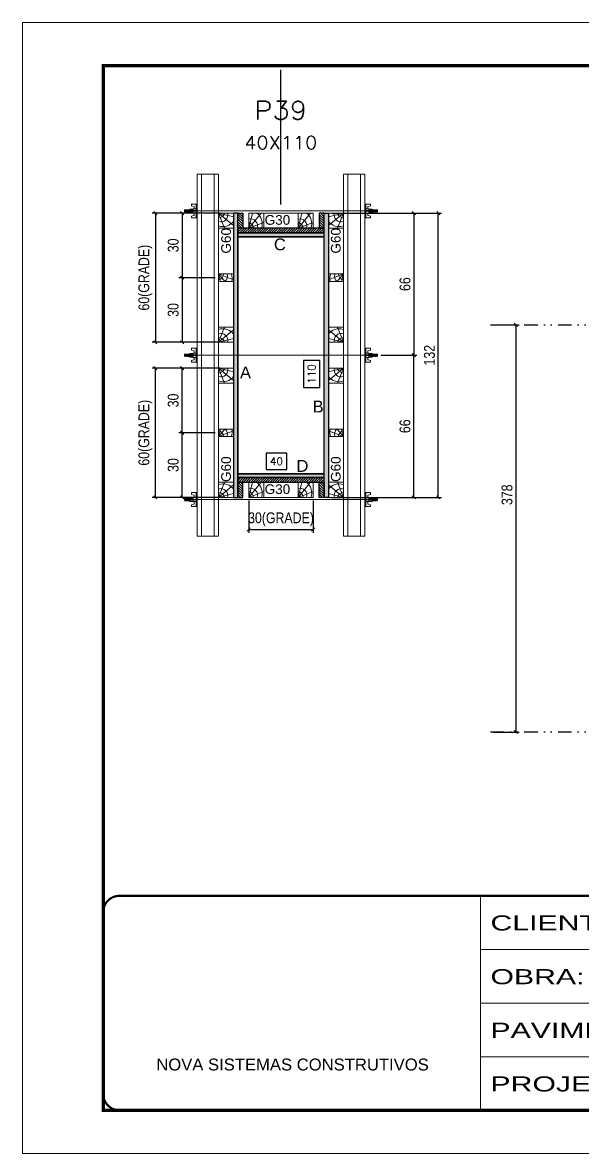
# Model space of a CAD drawing. Extents: x 2949 to 9203, y -16089 to 12527.
# Drawn here: x 2949 to 3469, y 2288 to 3338 of the extents above; entities that cross this region are included whole.
import ezdxf
from ezdxf.enums import TextEntityAlignment as Align

# ---------------------------------------------------------------- set-up
doc = ezdxf.new("R2010")
doc.units = 0
for name, pattern in [('CONTINUO', [0]), ('DASHED', [0.75, 0.5, -0.25]), ('DIVIDE2', [0.625, 0.25, -0.125, 0, -0.125, 0, -0.125]), ('HIDDEN', [0.375, 0.25, -0.125])]:
    doc.linetypes.add(name, pattern=pattern)
for name, color, linetype in [('CHAPA', 1, 'Continuous'), ('COTA', 241, 'Continuous'), ('cotas', 4, 'Continuous'), ('MEIO_PONT', 93, 'Continuous'), ('Nível', 160, 'Continuous'), ('Painéis', 200, 'Continuous'), ('SARRAFO', 251, 'Continuous'), ('Texto de Titulo', 7, 'Continuous'), ('Texto Qtd Sarr', 242, 'Continuous'), ('TEXTO_GERAL', 7, 'Continuous')]:
    doc.layers.add(name, color=color, linetype=linetype)
for name, color, linetype, lineweight in [('Folhas', 255, 'Continuous', 9), ('Hachura', 251, 'Continuous', 9), ('Madeira', 126, 'Continuous', 18), ('Perfil Metálico', 224, 'Continuous', 18), ('SARRAFO DE PRESSAO', 251, 'DASHED', 9), ('Texto Seção', 7, 'Continuous', 15)]:
    doc.layers.add(name, color=color, linetype=linetype, lineweight=lineweight)
doc.styles.add('ARIAL', font='arial.ttf')
doc.styles.add('COTA TECNICA', font='techl___.ttf', dxfattribs={"height": 10})
doc.styles.add('COTA TECNICA 2X', font='techl___.ttf', dxfattribs={"height": 10})
doc.styles.add('ROMANS', font='romans.shx')
doc.styles.add('SANSSERIF', font='sas_____.pfb')
doc.styles.add('Tecnologia', font='')
doc.styles.get('Tecnologia').set_extended_font_data('Forgotten Futurist')
doc.dimstyles.new('PAINEL', dxfattribs={"dimtxt": 10, "dimasz": 3, "dimexe": 3, "dimexo": 3, "dimgap": 3, "dimtad": 1, "dimdec": 1, "dimzin": 12, "dimdsep": 46, "dimtxsty": 'COTA TECNICA', "dimblk1": 'OBLIQUE', "dimblk2": 'OBLIQUE', "dimsah": 1, "dimcen": 0.9, "dimclrd": 4, "dimclre": 4, "dimclrt": 240, "dimadec": 1, "dimazin": 3, "dimtfac": 1, "dimtdec": 1, "dimtmove": 0, "dimatfit": 3, "dimfxl": 1, "dimtolj": 1, "dimtzin": 12, "dimarcsym": 0})
doc.dimstyles.new('SECAO PILAR', dxfattribs={"dimtxt": 10, "dimasz": 3, "dimexe": 3, "dimexo": 3, "dimgap": 3, "dimtad": 1, "dimdec": 1, "dimlfac": 0.5, "dimzin": 12, "dimdsep": 46, "dimtxsty": 'COTA TECNICA 2X', "dimblk1": 'OBLIQUE', "dimblk2": 'OBLIQUE', "dimsah": 1, "dimcen": 0.9, "dimclrd": 256, "dimclre": 256, "dimclrt": 256, "dimadec": 1, "dimazin": 3, "dimtfac": 1, "dimtdec": 1, "dimtmove": 0, "dimatfit": 3, "dimfxl": 1, "dimtolj": 1, "dimtzin": 12, "dimarcsym": 0})
doc.dimstyles.new('SECÇÃO 2', dxfattribs={"dimtxt": 7, "dimasz": 6, "dimexe": 0.18, "dimexo": 2, "dimgap": -4, "dimtad": 3, "dimdec": 1, "dimlfac": 0.5, "dimzin": 12, "dimdsep": 46, "dimtxsty": 'ROMANS', "dimblk": 'ARCHTICK', "dimcen": 0.09, "dimse1": 1, "dimse2": 1, "dimsd1": 1, "dimsd2": 1, "dimclrd": 180, "dimclre": 5, "dimclrt": 1, "dimadec": 0, "dimazin": 3, "dimtfac": 1, "dimtdec": 1, "dimtofl": 0, "dimtmove": 0, "dimatfit": 3, "dimldrblk": 'ARCHTICK', "dimfxl": 1, "dimtolj": 1, "dimtzin": 0, "dimarcsym": 0})

# ---------------------------------------------------------------- blocks, each defined once
blk = doc.blocks.new('9999999999')
at = {"color": 30, "linetype": 'CONTINUO'}
for p, q in [((98564.6, 34230.2), (98564.6, 34429.4)), ((98564.6, 34379.6), (99584, 34379.6)), ((98564.6, 34329.8), (99488, 34329.8)), ((98564.6, 34280), (99488, 34280))]:
    blk.add_line(p, q, dxfattribs=at)
at = {"color": 30, "linetype": 'CONTINUO', "const_width": 2}
blk.add_lwpolyline([(99584, 34230.2), (99584, 34414.4, 0.414214), (99569, 34429.4), (98229, 34429.4, 0.414214), (98214, 34414.4), (98214, 34245.2, 0.414214), (98229, 34230.2), (99584, 34230.2)], format="xyb", dxfattribs=at)
at = {"layer": 'Folhas'}
blk.add_lwpolyline([(98139, 34190.2), (99624, 34190.2), (99624, 35240.2), (98139, 35240.2)], close=True, dxfattribs=at)
at = {"layer": 'Folhas', "color": 30, "const_width": 3}
blk.add_lwpolyline([(98214, 34230.2), (99584, 34230.2), (99584, 35200.2), (98214, 35200.2)], close=True, dxfattribs=at)
at = {"color": 7, "linetype": 'Continuous', "ltscale": 5, "style": 'ARIAL'}
blk.add_text('NOVA SISTEMAS CONSTRUTIVOS', height=11.059, dxfattribs=at).set_placement((98263.2, 34267.2))
at = {"layer": 'Folhas', "color": 7, "style": 'Tecnologia', "width": 1.5}
for s, p in [('CLIENTE:', (98573.7, 34397.2)), ('OBRA:', (98573.7, 34347.3)), ('PAVIMENTO:', (98573.7, 34297.5)), ('PROJETO:', (98573.7, 34247.7))]:
    blk.add_text(s, height=14, dxfattribs=at).set_placement(p)
blk = doc.blocks.new('_Oblique')
at = {"color": 0, "linetype": 'ByBlock', "lineweight": -2}
blk.add_line((-0.5, -0.5), (0.5, 0.5), dxfattribs=at)
blk = doc.blocks.new('*D1110')
at = {"layer": 'cotas', "color": 4, "linetype": 'ByBlock', "lineweight": -2, "transparency": 16777216}
for p, q in [((3386.7, 3057.4), (3410.4, 3057.4)), ((3407.4, 3057.4), (3407.4, 2679.4)), ((3386.7, 2679.4), (3410.4, 2679.4))]:
    blk.add_line(p, q, dxfattribs=at)
at = {"layer": 'Defpoints', "color": 0, "linetype": 'ByBlock', "transparency": 16777216}
for p in [(3383.7, 3057.4), (3383.7, 2679.4), (3407.4, 2679.4)]:
    blk.add_point(p, dxfattribs=at)
at = {"layer": 'cotas', "color": 4, "linetype": 'ByBlock', "lineweight": -2, "transparency": 16777216, "xscale": 3, "yscale": 3, "zscale": 3}
for p, rotation in [((3407.4, 3057.4), 90), ((3407.4, 2679.4), 270)]:
    blk.add_blockref('_Oblique', p, dxfattribs=dict(at, rotation=rotation))
at = {"layer": 'cotas', "color": 240, "linetype": 'ByBlock', "transparency": 16777216, "insert": (3399.2, 2899.7), "char_height": 10, "attachment_point": 5, "rotation": 90, "style": 'COTA TECNICA'}
blk.add_mtext('\\A1;378', dxfattribs=at)
blk = doc.blocks.new('titulo1')
at = {"layer": 'Defpoints', "color": 252, "linetype": 'HIDDEN', "ltscale": 2}
blk.add_line((0, 0), (0, 125), dxfattribs=at)
at = {"layer": 'Defpoints', "style": 'ROMANS', "oblique": 15}
blk.add_attdef('FOLHA', text='', height=10, dxfattribs=at).set_placement((0, 15.6), align=Align.MIDDLE_CENTER)
at = {"layer": 'Texto Qtd Sarr', "color": 3, "style": 'ROMANS', "oblique": 15}
for tag, height, p in [('TITULO', 17, (0, 71.4)), ('SEÇÃO', 12, (0, 41.5))]:
    blk.add_attdef(tag, text='', height=height, dxfattribs=at).set_placement(p, align=Align.MIDDLE_CENTER)
blk = doc.blocks.new('*D1092')
at = {"layer": 'COTA', "color": 180, "lineweight": -2, "transparency": 16777216}
for p, q in [((3225.1, 3024.4), (3210.1, 3024.4)), ((3210.1, 3024.4), (3210.1, 2999.4)), ((3225.1, 2999.4), (3225.1, 3024.4)), ((3210.1, 2999.4), (3225.1, 2999.4))]:
    blk.add_line(p, q, dxfattribs=at)
at = {"layer": 'Defpoints', "color": 0, "transparency": 16777216}
for p in [(3229.1, 3139.3), (3229.1, 3139.3), (3229.1, 2919.3)]:
    blk.add_point(p, dxfattribs=at)
at = {"layer": 'COTA', "color": 1, "transparency": 16777216, "insert": (3217.6, 3011.9), "char_height": 7, "attachment_point": 5, "rotation": 90, "style": 'ROMANS'}
blk.add_mtext('\\A1;110', dxfattribs=at)
blk = doc.blocks.new('_ArchTick')
at = {"color": 0, "linetype": 'ByBlock', "const_width": 0.15}
blk.add_lwpolyline([(-0.5, -0.5), (0.5, 0.5)], dxfattribs=at)
blk = doc.blocks.new('*D1093')
at = {"layer": 'COTA', "lineweight": -2, "transparency": 16777216}
for p, q in [((3236.1, 3161.3), (3338.3, 3161.3)), ((3335.3, 2897.3), (3335.3, 3161.3)), ((3236.1, 2897.3), (3338.3, 2897.3))]:
    blk.add_line(p, q, dxfattribs=at)
at = {"layer": 'Defpoints', "color": 0, "transparency": 16777216}
for p in [(3233.1, 3161.3), (3335.3, 3161.3), (3233.1, 2897.3)]:
    blk.add_point(p, dxfattribs=at)
at = {"layer": 'COTA', "lineweight": -2, "transparency": 16777216, "xscale": 3, "yscale": 3, "zscale": 3}
for p, rotation in [((3335.3, 3161.3), 90), ((3335.3, 2897.3), 270)]:
    blk.add_blockref('_Oblique', p, dxfattribs=dict(at, rotation=rotation))
at = {"layer": 'COTA', "transparency": 16777216, "insert": (3327.1, 3029.3), "char_height": 10, "attachment_point": 5, "rotation": 90, "style": 'COTA TECNICA 2X'}
blk.add_mtext('\\A1;132', dxfattribs=at)
blk = doc.blocks.new('*D1094')
at = {"layer": 'COTA', "lineweight": -2, "transparency": 16777216}
for p, q in [((3281.9, 3029.3), (3315.5, 3029.3)), ((3312.5, 2897.3), (3312.5, 3029.3)), ((3270.1, 2897.3), (3315.5, 2897.3))]:
    blk.add_line(p, q, dxfattribs=at)
at = {"layer": 'Defpoints', "color": 0, "transparency": 16777216}
for p in [(3278.9, 3029.3), (3312.5, 3029.3), (3267.1, 2897.3)]:
    blk.add_point(p, dxfattribs=at)
at = {"layer": 'COTA', "lineweight": -2, "transparency": 16777216, "xscale": 3, "yscale": 3, "zscale": 3}
for p, rotation in [((3312.5, 3029.3), 90), ((3312.5, 2897.3), 270)]:
    blk.add_blockref('_Oblique', p, dxfattribs=dict(at, rotation=rotation))
at = {"layer": 'COTA', "transparency": 16777216, "insert": (3304.4, 2963.3), "char_height": 10, "attachment_point": 5, "rotation": 90, "style": 'COTA TECNICA 2X'}
blk.add_mtext('\\A1;66', dxfattribs=at)
blk = doc.blocks.new('*D1095')
at = {"layer": 'COTA', "lineweight": -2, "transparency": 16777216}
for p, q in [((3270.1, 3161.3), (3315.5, 3161.3)), ((3312.5, 3161.3), (3312.5, 3029.3)), ((3281.9, 3029.3), (3315.5, 3029.3))]:
    blk.add_line(p, q, dxfattribs=at)
at = {"layer": 'Defpoints', "color": 0, "transparency": 16777216}
for p in [(3267.1, 3161.3), (3278.9, 3029.3), (3312.5, 3029.3)]:
    blk.add_point(p, dxfattribs=at)
at = {"layer": 'COTA', "lineweight": -2, "transparency": 16777216, "xscale": 3, "yscale": 3, "zscale": 3}
for p, rotation in [((3312.5, 3161.3), 90), ((3312.5, 3029.3), 270)]:
    blk.add_blockref('_Oblique', p, dxfattribs=dict(at, rotation=rotation))
at = {"layer": 'COTA', "transparency": 16777216, "insert": (3304.4, 3095.3), "char_height": 10, "attachment_point": 5, "rotation": 90, "style": 'COTA TECNICA 2X'}
blk.add_mtext('\\A1;66', dxfattribs=at)
blk = doc.blocks.new('*D1096')
at = {"layer": 'COTA', "color": 180, "lineweight": -2, "transparency": 16777216}
for p, q in [((3194.6, 2938.3), (3175.3, 2938.3)), ((3175.3, 2938.3), (3175.3, 2923.3)), ((3194.6, 2923.3), (3194.6, 2938.3)), ((3175.3, 2923.3), (3194.6, 2923.3))]:
    blk.add_line(p, q, dxfattribs=at)
at = {"layer": 'Defpoints', "color": 0, "transparency": 16777216}
for p in [(3149.1, 2919.3), (3149.1, 2919.3), (3229.1, 2919.3)]:
    blk.add_point(p, dxfattribs=at)
at = {"layer": 'COTA', "color": 1, "transparency": 16777216, "insert": (3184.9, 2930.8), "char_height": 7, "attachment_point": 5, "style": 'ROMANS'}
blk.add_mtext('\\A1;40', dxfattribs=at)
blk = doc.blocks.new('C')
at = {"layer": 'Hachura', "color": 0}
for p, q in [((0, 3.22), (0, -3.22)), ((0.45, 3.22), (0, 3.22)), ((0.46, 3.16), (0, 3.16)), ((0.46, 3.05), (0, 3.05)), ((0.46, 2.88), (0, 2.88)), ((0, 2.75), (0, -1.16)), ((0.46, 2.65), (0, 2.65)), ((0.46, 2.23), (0, 2.23)), ((0.46, 1.51), (0, 1.51)), ((0.39, 0.49), (0.17, 0.49)), ((0.45, -3.23), (0.45, 3.22)), ((0.45, 3.22), (2.58, 3.22)), ((1.74, 0.97), (0.45, 0.97)), ((1.45, 0.1), (0.45, 0.1)), ((1.35, 1.94), (1.35, 0.96)), ((2.58, 2.39), (1.47, 2.09)), ((1.74, -0.97), (1.74, 0.97)), ((1.74, 0.97), (1.74, 0.84)), ((1.74, 0.97), (1.74, 0.84)), ((1.74, 0.84), (3.35, 0.84)), ((3.35, 0.45), (1.74, 0.45)), ((2.58, 3.22), (2.58, 2.39)), ((3.32, 0.84), (3.32, -0.84)), ((3.35, 0.84), (3.35, -0.84)), ((3.68, 0.45), (3.35, 0.45)), ((3.84, -0.52), (3.35, 0.45)), ((3.35, 0.06), (3.67, -0.57)), ((3.68, 0.45), (4.16, -0.52)), ((3.72, 0.5), (4.25, -0.57)), ((4.37, -0.55), (3.83, 0.53)), ((4.15, 0.45), (3.93, 0.45)), ((4.42, -0.52), (3.93, 0.45)), ((4.15, 0.45), (4.26, 0.45)), ((4.26, 0.45), (4.74, -0.52)), ((4.3, 0.5), (4.83, -0.57)), ((4.95, -0.55), (4.41, 0.53)), ((4.51, 0.45), (4.84, 0.45)), ((5, -0.52), (4.51, 0.45)), ((4.84, 0.45), (5.32, -0.52)), ((4.88, 0.5), (5.41, -0.57)), ((5.53, -0.55), (4.99, 0.53)), ((5.58, -0.52), (5.09, 0.45)), ((5.42, 0.45), (5.09, 0.45)), ((5.58, -0.52), (5.09, 0.45)), ((5.42, 0.45), (5.74, -0.19)), ((5.46, 0.5), (5.74, -0.07)), ((5.74, 0.19), (5.57, 0.53)), ((5.74, 0.32), (5.68, 0.45)), ((5.68, 0.45), (5.74, 0.45)), ((5.74, 0.45), (5.9, 0.29)), ((5.74, 0.45), (5.74, -0.52)), ((5.9, -0.36), (5.9, 0.29)), ((0.45, 0), (0, 0)), ((0.46, -1.52), (0, -1.52)), ((0.46, -2.23), (0, -2.23)), ((0.46, -2.65), (0, -2.65)), ((0.46, -2.88), (0, -2.88)), ((0.46, -3.05), (0, -3.05)), ((0.46, -3.16), (0, -3.16)), ((0, -3.22), (2.57, -3.22)), ((0.08, -0.48), (0.29, -0.48)), ((0.29, -0.48), (0.4, -0.48)), ((0.45, 0), (0.45, -0.97)), ((0.45, -0.16), (1.45, -0.16)), ((0.45, -0.65), (0.45, -0.32)), ((0.45, -3.23), (0.45, -0.65)), ((0.45, -0.97), (1.74, -0.97)), ((1.35, -1.94), (1.35, -0.97)), ((2.58, -2.39), (1.47, -2.1)), ((3.35, -0.32), (1.74, -0.32)), ((3.35, -0.84), (1.74, -0.84)), ((2.58, -3.23), (2.58, -2.39)), ((3.35, -0.07), (3.58, -0.52)), ((3.35, -0.52), (3.58, -0.52)), ((3.84, -0.52), (4.16, -0.52)), ((4.42, -0.52), (4.74, -0.52)), ((4.63, -0.52), (4.74, -0.52)), ((5, -0.52), (5.32, -0.52)), ((5.58, -0.52), (5.74, -0.52)), ((5.74, -0.52), (5.9, -0.36)), ((5.74, -0.52), (5.74, -0.52))]:
    blk.add_line(p, q, dxfattribs=at)
for centre, radius, start, end in [((1.52, 1.94), 0.161, 104.7436, 180), ((1.44, -0.03), 0.129, 272.695, 87.305), ((3.81, 0.39), 0.143, 25.5688, 154.4312), ((4.39, 0.39), 0.143, 25.5688, 154.4312), ((4.97, 0.39), 0.143, 25.5688, 154.4312), ((5.55, 0.39), 0.143, 25.5688, 154.4312), ((0.17, -0.37), 0.174, 221.744, 317.8592), ((1.52, -1.94), 0.161, 180, 255.2564), ((3.71, -0.4), 0.174, 222.1408, 318.256), ((4.29, -0.4), 0.174, 222.1408, 318.256), ((4.87, -0.4), 0.174, 222.1408, 318.256), ((5.45, -0.4), 0.174, 222.1408, 318.256), ((5.61, -0.4), 0.174, 317.8592, 318.256)]:
    blk.add_arc(centre, radius, start, end, dxfattribs=at)
blk = doc.blocks.new('PONTALETE')
at = {"layer": 'Madeira'}
for q in [(2.71, 7), (7, 5.76), (7, 1.74)]:
    blk.add_line((0, 0), q, dxfattribs=at)
blk.add_lwpolyline([(0, 0), (7, 0), (7, 7), (0, 7)], close=True, dxfattribs=at)
for centre, radius, start, end in [((2.04, 0.06), 6.23, 37.2818, 109.0913), ((1.09, 0.9), 3.19, 343.603, 109.9847), ((-0.21, -0.78), 3.09, 14.6322, 86.0383)]:
    blk.add_arc(centre, radius, start, end, dxfattribs=at)
blk = doc.blocks.new('*D1097')
at = {"layer": 'COTA', "lineweight": -2, "transparency": 16777216}
for p, q in [((3132.5, 3017.3), (3069.4, 3017.3)), ((3072.4, 2897.3), (3072.4, 3017.3)), ((3132.5, 2897.3), (3069.4, 2897.3))]:
    blk.add_line(p, q, dxfattribs=at)
at = {"layer": 'Defpoints', "color": 0, "transparency": 16777216}
for p in [(3072.4, 3017.3), (3135.5, 3017.3), (3135.5, 2897.3)]:
    blk.add_point(p, dxfattribs=at)
at = {"layer": 'COTA', "lineweight": -2, "transparency": 16777216, "xscale": 3, "yscale": 3, "zscale": 3}
for p, rotation in [((3072.4, 3017.3), 90), ((3072.4, 2897.3), 270)]:
    blk.add_blockref('_Oblique', p, dxfattribs=dict(at, rotation=rotation))
at = {"layer": 'COTA', "transparency": 16777216, "insert": (3063.2, 2957.3), "char_height": 10, "attachment_point": 5, "rotation": 90, "style": 'COTA TECNICA 2X'}
blk.add_mtext('\\A1;60(GRADE)', dxfattribs=at)
blk = doc.blocks.new('*D1105')
at = {"layer": 'COTA', "lineweight": -2, "transparency": 16777216}
for p, q in [((3159.1, 2894.3), (3159.1, 2864.5)), ((3219.1, 2894.3), (3219.1, 2864.5)), ((3159.1, 2867.5), (3219.1, 2867.5))]:
    blk.add_line(p, q, dxfattribs=at)
at = {"layer": 'Defpoints', "color": 0, "transparency": 16777216}
for p in [(3159.1, 2897.3), (3219.1, 2897.3), (3219.1, 2867.5)]:
    blk.add_point(p, dxfattribs=at)
at = {"layer": 'COTA', "lineweight": -2, "transparency": 16777216, "xscale": 3, "yscale": 3, "zscale": 3, "rotation": 180}
blk.add_blockref('_Oblique', (3159.1, 2867.5), dxfattribs=at)
at = {"layer": 'COTA', "lineweight": -2, "transparency": 16777216, "xscale": 3, "yscale": 3, "zscale": 3}
blk.add_blockref('_Oblique', (3219.1, 2867.5), dxfattribs=at)
at = {"layer": 'COTA', "transparency": 16777216, "insert": (3189.1, 2876.8), "char_height": 10, "attachment_point": 5, "style": 'COTA TECNICA 2X'}
blk.add_mtext('\\A1;30(GRADE)', dxfattribs=at)
blk = doc.blocks.new('MEIO PONTALETE')
at = {"layer": 'Madeira'}
for q in [(2.71, 7), (3.5, 2.88), (3.5, 0.87)]:
    blk.add_line((0, 0), q, dxfattribs=at)
blk.add_lwpolyline([(0, 0), (3.5, 0), (3.5, 7), (0, 7)], close=True, dxfattribs=at)
for centre, radius, start, end in [((2.04, 0.06), 6.23, 76.4499, 109.0913), ((1.09, 0.9), 3.19, 40.9063, 109.9847), ((-0.21, -0.78), 3.09, 14.6322, 86.0383)]:
    blk.add_arc(centre, radius, start, end, dxfattribs=at)
blk = doc.blocks.new('*D1106')
at = {"layer": 'COTA', "lineweight": -2, "transparency": 16777216}
for p, q in [((3128.1, 2957.3), (3094.3, 2957.3)), ((3097.3, 2897.3), (3097.3, 2957.3)), ((3128.1, 2897.3), (3094.3, 2897.3))]:
    blk.add_line(p, q, dxfattribs=at)
at = {"layer": 'Defpoints', "color": 0, "transparency": 16777216}
for p in [(3097.3, 2957.3), (3131.1, 2957.3), (3131.1, 2897.3)]:
    blk.add_point(p, dxfattribs=at)
at = {"layer": 'COTA', "lineweight": -2, "transparency": 16777216, "xscale": 3, "yscale": 3, "zscale": 3}
for p, rotation in [((3097.3, 2957.3), 90), ((3097.3, 2897.3), 270)]:
    blk.add_blockref('_Oblique', p, dxfattribs=dict(at, rotation=rotation))
at = {"layer": 'COTA', "transparency": 16777216, "insert": (3089, 2927.3), "char_height": 10, "attachment_point": 5, "rotation": 90, "style": 'COTA TECNICA 2X'}
blk.add_mtext('\\A1;30', dxfattribs=at)
blk = doc.blocks.new('*D1107')
at = {"layer": 'COTA', "lineweight": -2, "transparency": 16777216}
for p, q in [((3128.1, 3017.3), (3094.3, 3017.3)), ((3097.3, 2957.3), (3097.3, 3017.3)), ((3128.1, 2957.3), (3094.3, 2957.3))]:
    blk.add_line(p, q, dxfattribs=at)
at = {"layer": 'Defpoints', "color": 0, "transparency": 16777216}
for p in [(3097.3, 3017.3), (3131.1, 3017.3), (3131.1, 2957.3)]:
    blk.add_point(p, dxfattribs=at)
at = {"layer": 'COTA', "lineweight": -2, "transparency": 16777216, "xscale": 3, "yscale": 3, "zscale": 3}
for p, rotation in [((3097.3, 3017.3), 90), ((3097.3, 2957.3), 270)]:
    blk.add_blockref('_Oblique', p, dxfattribs=dict(at, rotation=rotation))
at = {"layer": 'COTA', "transparency": 16777216, "insert": (3089, 2987.3), "char_height": 10, "attachment_point": 5, "rotation": 90, "style": 'COTA TECNICA 2X'}
blk.add_mtext('\\A1;30', dxfattribs=at)
blk = doc.blocks.new('*D1098')
at = {"layer": 'COTA', "lineweight": -2, "transparency": 16777216}
for p, q in [((3132.5, 3161.3), (3069.4, 3161.3)), ((3072.4, 3161.3), (3072.4, 3041.3)), ((3132.5, 3041.3), (3069.4, 3041.3))]:
    blk.add_line(p, q, dxfattribs=at)
at = {"layer": 'Defpoints', "color": 0, "transparency": 16777216}
for p in [(3135.5, 3161.3), (3072.4, 3041.3), (3135.5, 3041.3)]:
    blk.add_point(p, dxfattribs=at)
at = {"layer": 'COTA', "lineweight": -2, "transparency": 16777216, "xscale": 3, "yscale": 3, "zscale": 3}
for p, rotation in [((3072.4, 3161.3), 90), ((3072.4, 3041.3), 270)]:
    blk.add_blockref('_Oblique', p, dxfattribs=dict(at, rotation=rotation))
at = {"layer": 'COTA', "transparency": 16777216, "insert": (3063.2, 3101.3), "char_height": 10, "attachment_point": 5, "rotation": 90, "style": 'COTA TECNICA 2X'}
blk.add_mtext('\\A1;60(GRADE)', dxfattribs=at)
blk = doc.blocks.new('*D1108')
at = {"layer": 'COTA', "lineweight": -2, "transparency": 16777216}
for p, q in [((3128.1, 3161.3), (3094.3, 3161.3)), ((3097.3, 3161.3), (3097.3, 3101.3)), ((3128.1, 3101.3), (3094.3, 3101.3))]:
    blk.add_line(p, q, dxfattribs=at)
at = {"layer": 'Defpoints', "color": 0, "transparency": 16777216}
for p in [(3131.1, 3161.3), (3097.3, 3101.3), (3131.1, 3101.3)]:
    blk.add_point(p, dxfattribs=at)
at = {"layer": 'COTA', "lineweight": -2, "transparency": 16777216, "xscale": 3, "yscale": 3, "zscale": 3}
for p, rotation in [((3097.3, 3161.3), 90), ((3097.3, 3101.3), 270)]:
    blk.add_blockref('_Oblique', p, dxfattribs=dict(at, rotation=rotation))
at = {"layer": 'COTA', "transparency": 16777216, "insert": (3089, 3131.3), "char_height": 10, "attachment_point": 5, "rotation": 90, "style": 'COTA TECNICA 2X'}
blk.add_mtext('\\A1;30', dxfattribs=at)
blk = doc.blocks.new('*D1109')
at = {"layer": 'COTA', "lineweight": -2, "transparency": 16777216}
for p, q in [((3128.1, 3101.3), (3094.3, 3101.3)), ((3097.3, 3101.3), (3097.3, 3041.3)), ((3128.1, 3041.3), (3094.3, 3041.3))]:
    blk.add_line(p, q, dxfattribs=at)
at = {"layer": 'Defpoints', "color": 0, "transparency": 16777216}
for p in [(3131.1, 3101.3), (3097.3, 3041.3), (3131.1, 3041.3)]:
    blk.add_point(p, dxfattribs=at)
at = {"layer": 'COTA', "lineweight": -2, "transparency": 16777216, "xscale": 3, "yscale": 3, "zscale": 3}
for p, rotation in [((3097.3, 3101.3), 90), ((3097.3, 3041.3), 270)]:
    blk.add_blockref('_Oblique', p, dxfattribs=dict(at, rotation=rotation))
at = {"layer": 'COTA', "transparency": 16777216, "insert": (3089, 3071.3), "char_height": 10, "attachment_point": 5, "rotation": 90, "style": 'COTA TECNICA 2X'}
blk.add_mtext('\\A1;30', dxfattribs=at)

msp = doc.modelspace()

# ---------------------------------------------------------------- hatches: boundary and pattern name
at = {"layer": 'Hachura'}
h = msp.add_hatch(color=256, dxfattribs=at)
h.dxf.hatch_style = 1
h.paths.add_polyline_path([(3149.12, 3161.26), (3145.12, 3161.26), (3145.12, 2897.26), (3149.12, 2897.26)])
h = msp.add_hatch(color=256, dxfattribs=at)
h.dxf.hatch_style = 1
h.paths.add_polyline_path([(3149.12, 3161.26), (3145.12, 3161.26), (3145.12, 2897.26), (3149.12, 2897.26)])
h = msp.add_hatch(dxfattribs=at)
h.set_pattern_fill('ANSI31', color=256, scale=0.5, angle=270, style=0)
h.set_pattern_definition([(315, (26078.5256, -6341.6947), (1.12253202, 1.12253202), [])])
h.paths.add_polyline_path([(3149.12, 3147.26), (3153.52, 3147.26), (3153.52, 3161.26), (3149.12, 3161.26)])
h = msp.add_hatch(dxfattribs=at)
h.set_pattern_fill('ANSI31', color=256, scale=0.5, angle=270, style=0)
h.set_pattern_definition([(315, (26120.5256, -6341.6947), (1.12253202, 1.12253202), [])])
h.paths.add_polyline_path([(3229.12, 3147.26), (3224.72, 3147.26), (3224.72, 3161.26), (3229.12, 3161.26)])
h = msp.add_hatch(color=256, dxfattribs=at)
h.dxf.hatch_style = 1
h.paths.add_polyline_path([(3229.12, 3161.26), (3233.12, 3161.26), (3233.12, 2897.26), (3229.12, 2897.26)])
h = msp.add_hatch(color=256, dxfattribs=at)
h.dxf.hatch_style = 1
h.paths.add_polyline_path([(3229.12, 3161.26), (3233.12, 3161.26), (3233.12, 2897.26), (3229.12, 2897.26)])
h = msp.add_hatch(dxfattribs=at)
h.set_pattern_fill('ANSI31', color=256, scale=0.5, angle=180, style=0)
h.set_pattern_definition([(225, (-5944.8344, -19959.751), (1.12253202, -1.12253202), [])])
h.paths.add_polyline_path([(3149.12, 3142.86), (3149.12, 3147.26), (3229.12, 3147.26), (3229.12, 3142.86)])
h = msp.add_hatch(color=256, dxfattribs=at)
h.dxf.hatch_style = 1
h.paths.add_polyline_path([(3229.12, 3139.26), (3229.12, 3142.86), (3149.12, 3142.86), (3149.12, 3139.26)])
h = msp.add_hatch(color=256, dxfattribs=at)
h.dxf.hatch_style = 1
h.paths.add_polyline_path([(3229.12, 3139.26), (3229.12, 3142.86), (3149.12, 3142.86), (3149.12, 3139.26)])
h = msp.add_hatch(color=256, dxfattribs=at)
h.dxf.hatch_style = 1
h.paths.add_polyline_path([(3229.12, 2915.66), (3229.12, 2919.26), (3149.12, 2919.26), (3149.12, 2915.66)])
h = msp.add_hatch(color=256, dxfattribs=at)
h.dxf.hatch_style = 1
h.paths.add_polyline_path([(3229.12, 2915.66), (3229.12, 2919.26), (3149.12, 2919.26), (3149.12, 2915.66)])
h = msp.add_hatch(dxfattribs=at)
h.set_pattern_fill('ANSI31', color=256, scale=0.5, angle=180, style=0)
h.set_pattern_definition([(225, (-5974.8344, -20013.751), (1.12253202, -1.12253202), [])])
h.paths.add_polyline_path([(3229.12, 2915.66), (3229.12, 2911.26), (3149.12, 2911.26), (3149.12, 2915.66)])
h = msp.add_hatch(dxfattribs=at)
h.set_pattern_fill('ANSI31', color=256, scale=0.5, angle=270, style=0)
h.set_pattern_definition([(315, (26078.5256, -6226.6947), (1.12253202, 1.12253202), [])])
h.paths.add_polyline_path([(3149.12, 2911.26), (3153.52, 2911.26), (3153.52, 2897.26), (3149.12, 2897.26)])
h = msp.add_hatch(dxfattribs=at)
h.set_pattern_fill('ANSI31', color=256, scale=0.5, angle=270, style=0)
h.set_pattern_definition([(315, (26120.5256, -6226.6947), (1.12253202, 1.12253202), [])])
h.paths.add_polyline_path([(3229.12, 2911.26), (3224.72, 2911.26), (3224.72, 2897.26), (3229.12, 2897.26)])

# ---------------------------------------------------------------- linework, layer by layer
at = {"layer": 'CHAPA'}
for points in [[(3149.12, 3161.26), (3145.12, 3161.26), (3145.12, 2897.26), (3149.12, 2897.26)], [(3149.12, 3161.26), (3145.12, 3161.26), (3145.12, 2897.26), (3149.12, 2897.26)], [(3229.12, 3161.26), (3233.12, 3161.26), (3233.12, 2897.26), (3229.12, 2897.26)], [(3229.12, 3161.26), (3233.12, 3161.26), (3233.12, 2897.26), (3229.12, 2897.26)], [(3229.12, 3139.26), (3229.12, 3142.86), (3149.12, 3142.86), (3149.12, 3139.26)], [(3229.12, 3139.26), (3229.12, 3142.86), (3149.12, 3142.86), (3149.12, 3139.26)], [(3229.12, 2915.66), (3229.12, 2919.26), (3149.12, 2919.26), (3149.12, 2915.66)], [(3229.12, 2915.66), (3229.12, 2919.26), (3149.12, 2919.26), (3149.12, 2915.66)]]:
    msp.add_lwpolyline(points, close=True, dxfattribs=at)
at = {"layer": 'Hachura'}
for p, q in [((3277.92, 3163.26), (3104.12, 3163.27)), ((3277.92, 3029.26), (3104.12, 3029.27)), ((3277.92, 2895.26), (3104.12, 2895.25))]:
    msp.add_line(p, q, dxfattribs=at)
at = {"layer": 'Madeira'}
for points in [[(3145.12, 3161.26), (3131.12, 3161.26), (3131.12, 3041.26), (3145.12, 3041.26)], [(3159.12, 3147.26), (3159.12, 3161.26), (3219.11, 3161.26), (3219.11, 3147.26)], [(3233.12, 3161.26), (3247.12, 3161.26), (3247.12, 3041.26), (3233.12, 3041.26)], [(3145.12, 2897.26), (3131.12, 2897.26), (3131.12, 3017.26), (3145.12, 3017.26)], [(3233.12, 2897.26), (3247.12, 2897.26), (3247.12, 3017.26), (3233.12, 3017.26)], [(3159.12, 2897.26), (3159.12, 2911.26), (3219.11, 2911.26), (3219.11, 2897.26)]]:
    msp.add_lwpolyline(points, close=True, dxfattribs=at)
at = {"layer": 'Nível', "color": 4, "linetype": 'DIVIDE2', "ltscale": 50}
for p, q in [((3383.69, 3057.42), (4394.03, 3057.42)), ((3383.69, 2679.42), (4394.03, 2679.42))]:
    msp.add_line(p, q, dxfattribs=at)
at = {"layer": 'Painéis'}
msp.add_lwpolyline([(3149.12, 2919.26), (3229.12, 2919.26), (3229.12, 3139.26), (3149.12, 3139.26)], close=True, dxfattribs=at)
at = {"layer": 'Perfil Metálico'}
for points in [[(3111.12, 3197.26), (3131.12, 3197.26), (3131.12, 2861.26), (3111.12, 2861.26)], [(3127.12, 2861.26), (3115.12, 2861.26), (3115.12, 3197.26), (3127.12, 3197.26)], [(3267.12, 3197.26), (3247.12, 3197.26), (3247.12, 2861.26), (3267.12, 2861.26)], [(3251.12, 2861.26), (3263.12, 2861.26), (3263.12, 3197.26), (3251.12, 3197.26)]]:
    msp.add_lwpolyline(points, close=True, dxfattribs=at)
at = {"layer": 'SARRAFO'}
for points in [[(3153.52, 3161.26), (3153.52, 3147.26), (3149.12, 3147.26), (3149.12, 3161.26)], [(3224.72, 3161.26), (3224.72, 3147.26), (3229.12, 3147.26), (3229.12, 3161.26)], [(3229.12, 3147.26), (3149.12, 3147.26), (3149.12, 3142.86), (3229.12, 3142.86)], [(3149.12, 2911.26), (3229.12, 2911.26), (3229.12, 2915.66), (3149.12, 2915.66)], [(3153.52, 2897.26), (3153.52, 2911.26), (3149.12, 2911.26), (3149.12, 2897.26)], [(3224.72, 2897.26), (3224.72, 2911.26), (3229.12, 2911.26), (3229.12, 2897.26)]]:
    msp.add_lwpolyline(points, close=True, dxfattribs=at)

# ---------------------------------------------------------------- block references
at = {"layer": 'Hachura', "linetype": 'Continuous', "yscale": 2, "zscale": 2, "rotation": 180}
for p, xscale in [((3111.12, 3163.26), 2), ((3267.12, 3163.26), -2), ((3111.12, 3029.26), 2), ((3267.12, 3029.26), -2)]:
    msp.add_blockref('C', p, dxfattribs=dict(at, xscale=xscale))
at = {"layer": 'Hachura', "linetype": 'Continuous', "yscale": 2, "zscale": 2}
for p, xscale in [((3111.12, 2895.26), -2), ((3267.12, 2895.26), 2)]:
    msp.add_blockref('C', p, dxfattribs=dict(at, xscale=xscale))
at = {"layer": 'Madeira'}
for name, p, xscale, yscale, zscale, rotation in [('PONTALETE', (3131.12, 3161.26), -2, 2, 2, 180), ('PONTALETE', (3131.12, 3161.26), -2, 2, 2, 180), ('PONTALETE', (3247.12, 3161.26), 2, 2, 2, 180), ('PONTALETE', (3247.12, 3161.26), 2, 2, 2, 180), ('MEIO PONTALETE', (3131.12, 3104.76), 1.999999997962732, 1.999999997962732, 1.999999997962732, 270), ('MEIO PONTALETE', (3247.12, 3104.76), -1.999999997962732, 1.999999997962732, 1.999999997962732, 90), ('PONTALETE', (3131.12, 3017.26), -2, 2, 2, 180), ('PONTALETE', (3247.12, 3017.26), 2, 2, 2, 180), ('MEIO PONTALETE', (3131.12, 2953.76), -1.999999997962732, 1.999999997962732, 1.999999997962732, 270), ('MEIO PONTALETE', (3247.12, 2953.76), 1.999999997962732, 1.999999997962732, 1.999999997962732, 90.00000000000001)]:
    msp.add_blockref(name, p, dxfattribs=dict(at, xscale=xscale, yscale=yscale, zscale=zscale, rotation=rotation))
at = {"layer": 'Madeira', "yscale": 2, "zscale": 2}
for p, xscale in [((3131.12, 3041.26), 2), ((3247.12, 3041.26), -2), ((3131.12, 2897.26), 2), ((3247.12, 2897.26), -2)]:
    msp.add_blockref('PONTALETE', p, dxfattribs=dict(at, xscale=xscale))
at = {"layer": 'MEIO_PONT', "xscale": -2, "yscale": 2, "zscale": 2, "rotation": 270}
for p in [(3159.12, 3147.26), (3205.11, 3147.26), (3159.12, 2897.26), (3205.11, 2897.26)]:
    msp.add_blockref('PONTALETE', p, dxfattribs=at)
at = {"layer": 'SARRAFO DE PRESSAO', "color": 6, "linetype": 'ByBlock'}
msp.add_blockref('9999999999', (-95189.94, -31902.07), dxfattribs=at)
at = {"layer": 'Texto Seção'}
ref = msp.add_blockref('titulo1', (3188.89, 3169.19), dxfattribs=at)
ref.add_attrib('TITULO', 'P39', dxfattribs={"layer": 'Texto de Titulo', "color": 7, "height": 17, "style": 'ROMANS', "width": 1.1}).set_placement((3188.89, 3256.69), align=Align.MIDDLE_CENTER)
ref.add_attrib('SEÇÃO', '40X110', dxfattribs={"layer": 'Texto de Titulo', "color": 7, "height": 12, "style": 'ROMANS', "width": 1.1}).set_placement((3188.89, 3226.69), align=Align.MIDDLE_CENTER)

# ---------------------------------------------------------------- texts
at = {"layer": 'Texto Seção', "color": 0, "linetype": 'Continuous', "style": 'SANSSERIF'}
for p in [(3138.08, 3123.65), (3240.02, 3123.65), (3138.08, 2911.57), (3240.02, 2911.57)]:
    msp.add_text('G60', height=9, rotation=90, dxfattribs=at).set_placement(p, align=Align.MIDDLE_LEFT)
at = {"layer": 'TEXTO_GERAL', "style": 'ARIAL'}
for s, p in [('C', (3188.11, 3132.18)), ('A', (3156.16, 3013.25)), ('B', (3223.66, 2981.62)), ('D', (3209.06, 2926.49))]:
    msp.add_text(s, height=11, dxfattribs=at).set_placement(p, align=Align.MIDDLE_CENTER)
at = {"layer": 'TEXTO_GERAL', "color": 0, "linetype": 'Continuous', "char_height": 9, "width": 285.3299, "attachment_point": 7, "style": 'SANSSERIF'}
for insert in [(3173.97, 3150.3), (3173.97, 2900.3)]:
    msp.add_mtext('G30', dxfattribs=dict(at, insert=insert))

# ---------------------------------------------------------------- dimensions: what is measured, and where the dimension line sits
at = {"layer": 'COTA'}
for base, p1, p2, angle, picture, middle in [((3072.4, 3041.26), (3135.45, 3161.26), (3135.45, 3041.26), 270, '*D1098', (3072.4, 3101.26)), ((3072.4, 3017.26), (3135.45, 2897.26), (3135.45, 3017.26), 90, '*D1097', (3072.4, 2957.26))]:
    dim = msp.add_linear_dim(base=base, p1=p1, p2=p2, angle=angle, text='<>(GRADE)', dimstyle='SECAO PILAR', dxfattribs=at)
    dim.commit()
    dim.dimension.update_dxf_attribs({"geometry": picture, "text_midpoint": middle, "dimtype": 160})
for base, p1, p2, angle, picture, middle in [((3097.27, 3101.26), (3131.12, 3161.26), (3131.12, 3101.26), 270, '*D1108', (3089.05, 3131.26)), ((3335.32, 3161.26), (3233.12, 2897.26), (3233.12, 3161.26), 90, '*D1093', (3327.1, 3029.26)), ((3312.55, 3029.26), (3267.12, 3161.26), (3278.92, 3029.26), 270, '*D1095', (3304.45, 3095.26)), ((3097.27, 3041.26), (3131.12, 3101.26), (3131.12, 3041.26), 270, '*D1109', (3089.05, 3071.26)), ((3312.55, 3029.26), (3267.12, 2897.26), (3278.92, 3029.26), 90, '*D1094', (3304.45, 2963.26)), ((3097.27, 3017.26), (3131.12, 2957.26), (3131.12, 3017.26), 90, '*D1107', (3089.05, 2987.26)), ((3097.27, 2957.26), (3131.12, 2897.26), (3131.12, 2957.26), 90, '*D1106', (3089.05, 2927.26))]:
    dim = msp.add_linear_dim(base=base, p1=p1, p2=p2, angle=angle, dimstyle='SECAO PILAR', dxfattribs=at)
    dim.commit()
    dim.dimension.update_dxf_attribs({"geometry": picture, "text_midpoint": middle})
for base, p2, angle, picture, middle in [((3229.12, 3139.26), (3229.12, 3139.26), 90, '*D1092', (3229.12, 3011.89)), ((3149.12, 2919.26), (3149.12, 2919.26), 180, '*D1096', (3184.93, 2919.26))]:
    dim = msp.add_linear_dim(base=base, p1=(3229.12, 2919.26), p2=p2, angle=angle, dimstyle='SECÇÃO 2', dxfattribs=at)
    dim.commit()
    dim.dimension.update_dxf_attribs({"geometry": picture, "text_midpoint": middle, "dimtype": 160})
dim = msp.add_linear_dim(base=(3219.11, 2867.55), p1=(3159.12, 2897.26), p2=(3219.11, 2897.26), text='<>(GRADE)', dimstyle='SECAO PILAR', dxfattribs=at)
dim.commit()
dim.dimension.update_dxf_attribs({"geometry": '*D1105', "text_midpoint": (3189.12, 2867.55), "dimtype": 160})
at = {"layer": 'cotas', "linetype": 'ByBlock'}
dim = msp.add_linear_dim(base=(3407.41, 2679.42), p1=(3383.69, 3057.42), p2=(3383.69, 2679.42), angle=90, dimstyle='PAINEL', dxfattribs=at)
dim.commit()
dim.dimension.update_dxf_attribs({"geometry": '*D1110', "text_midpoint": (3407.41, 2899.68), "dimtype": 160})

doc.saveas('drawing.dxf')
